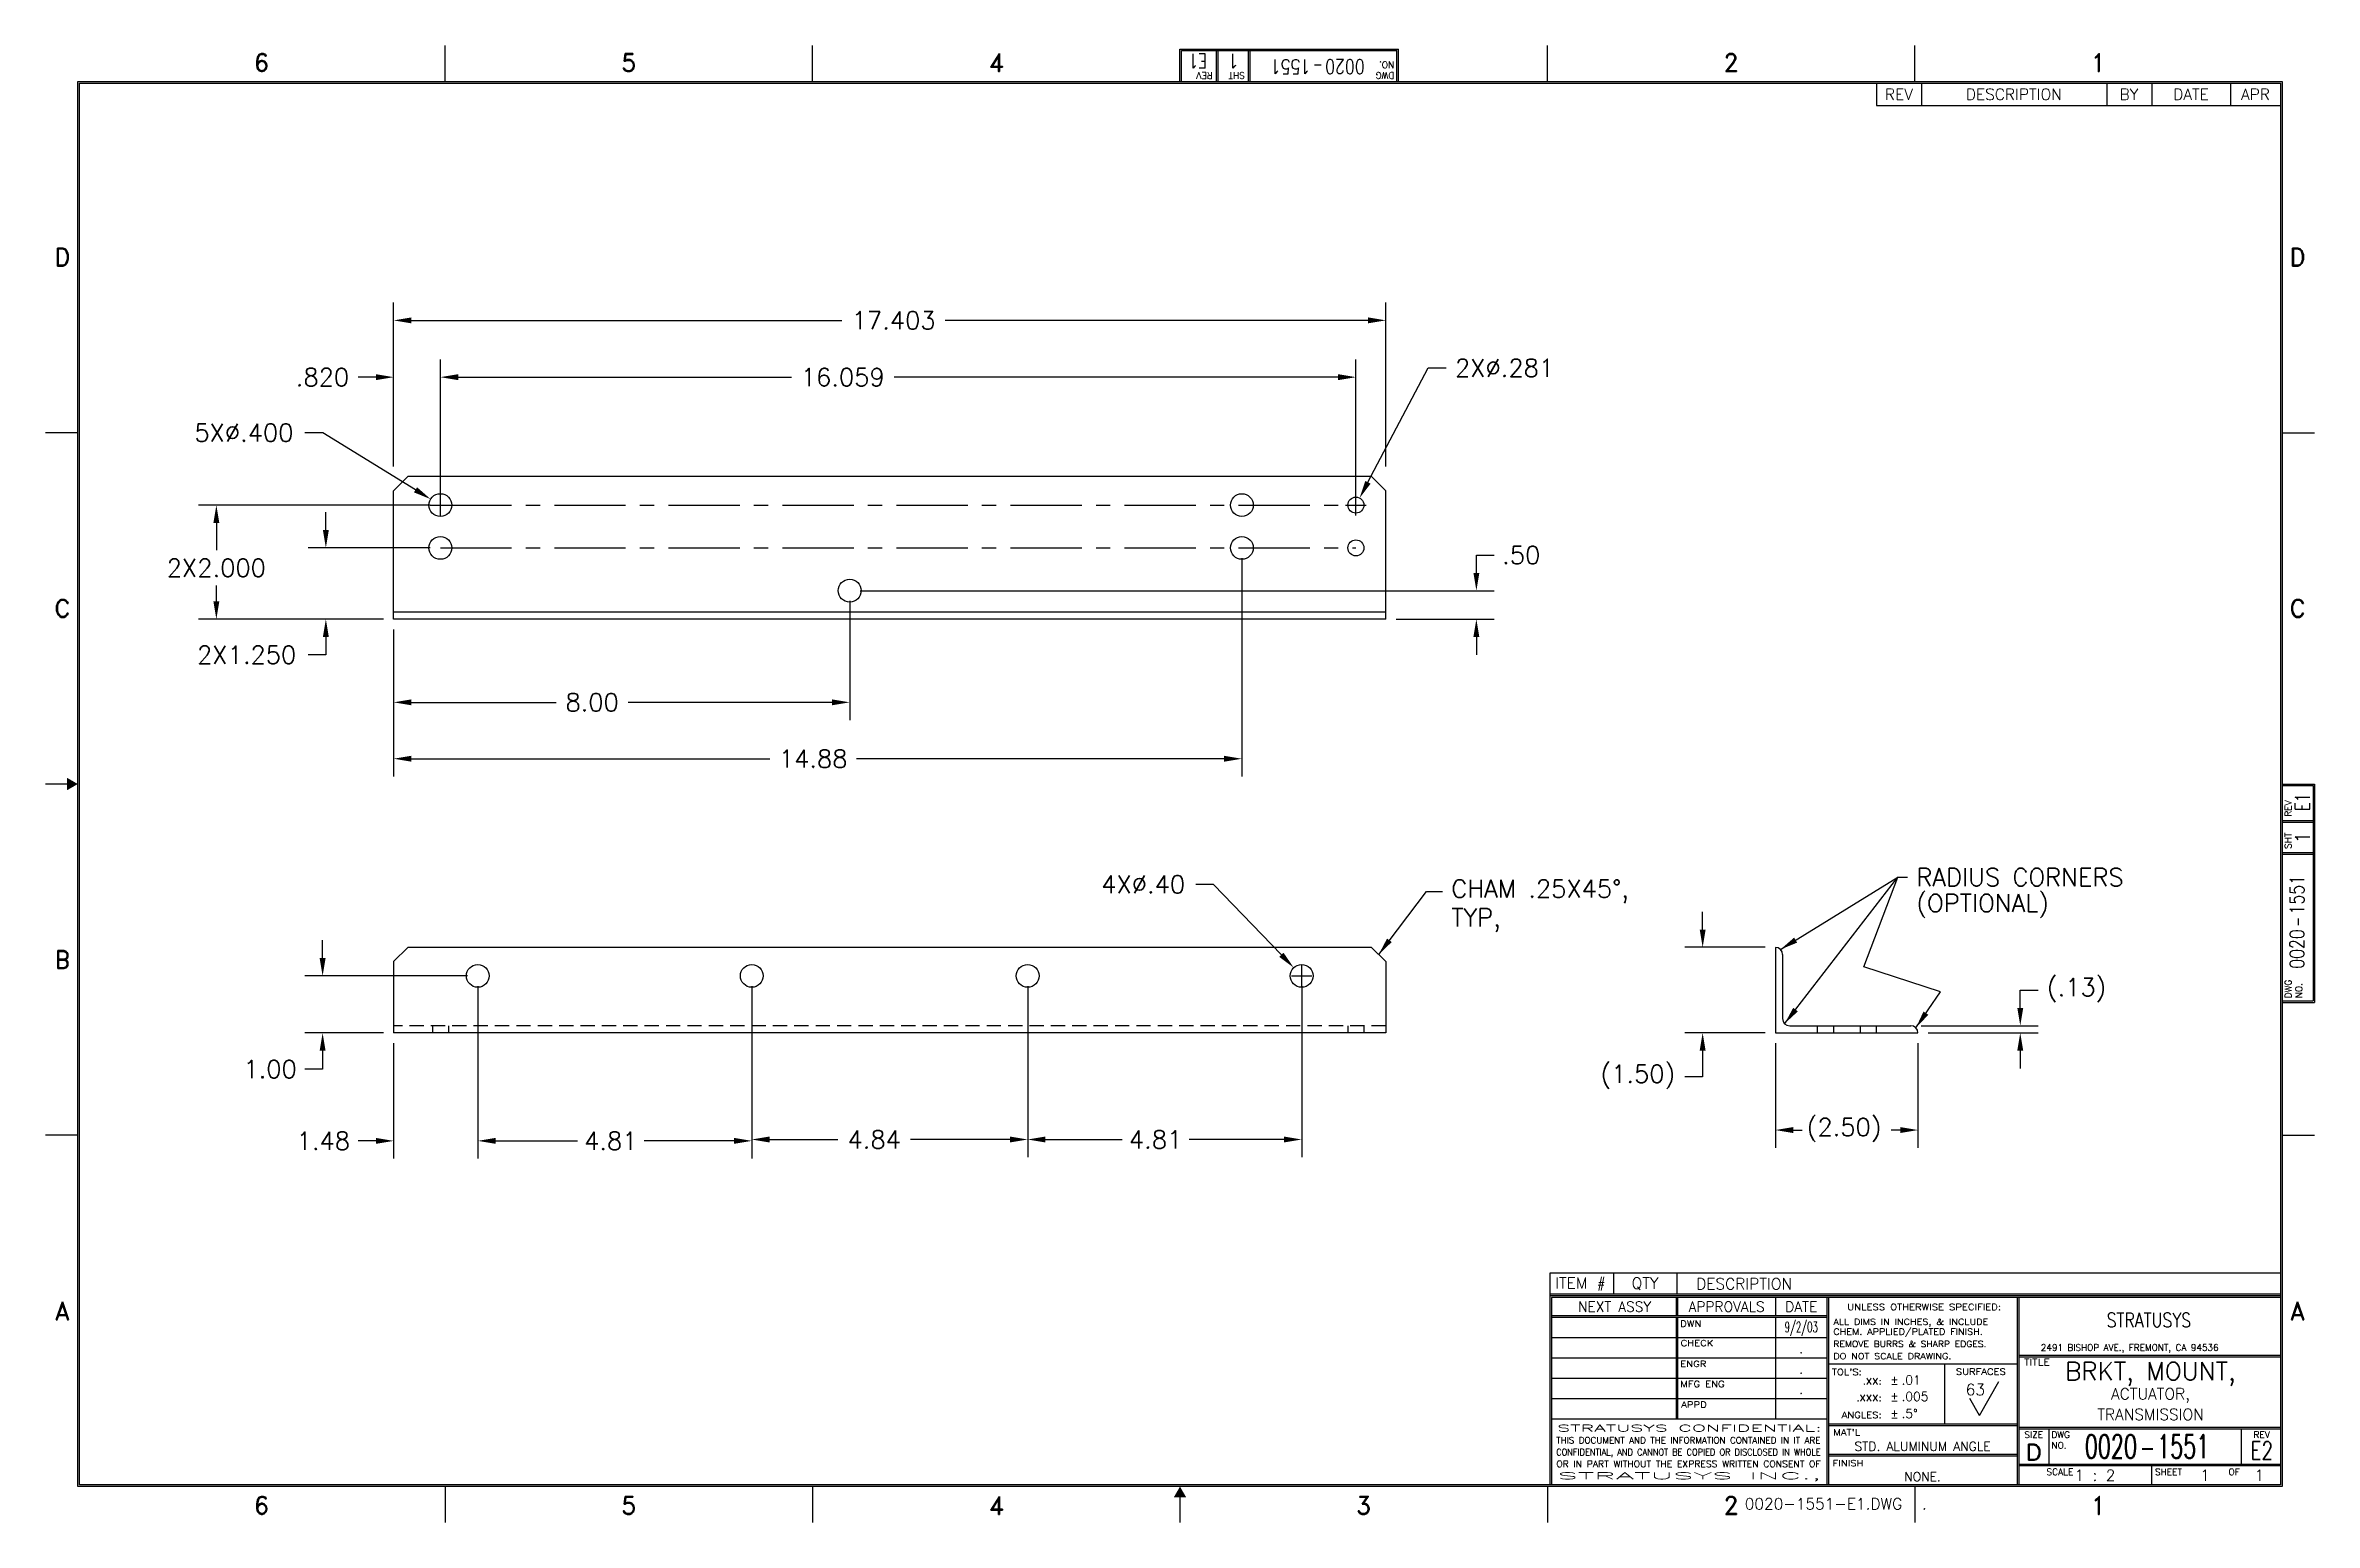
# Model space of a CAD drawing. Extents: x -232.6 to -192.8, y -152.9 to -127.
import ezdxf
from ezdxf.enums import TextEntityAlignment as Align

# ---------------------------------------------------------------- set-up
doc = ezdxf.new("R2010")
doc.units = 0
doc.header["$MEASUREMENT"] = 0
doc.header["$PDMODE"] = 1
doc.linetypes.add('CENTER', pattern=[2, 1.25, -0.25, 0.25, -0.25])
doc.linetypes.add('HIDDEN', pattern=[0.375, 0.25, -0.125])
doc.layers.get('0').update_dxf_attribs({"linetype": 'CONTINUOUS'})
doc.layers.get('DEFPOINTS').update_dxf_attribs({"linetype": 'CONTINUOUS'})
for name, color, linetype in [('BOR', 2, 'CONTINUOUS'), ('DIM', 254, 'CONTINUOUS'), ('XM-PLATE', 3, 'CONTINUOUS')]:
    doc.layers.add(name, color=color, linetype=linetype)
doc.styles.add('ROMAND', font='romand')
doc.styles.add('ROMANT', font='romant', dxfattribs={"width": 1.2})
doc.styles.add('STD', font='ROMANS', dxfattribs={"bigfont": 'MECHDIMS'})
doc.dimstyles.get("Standard").update_dxf_attribs({"dimtxt": 0.18, "dimasz": 0.18, "dimexe": 0.18, "dimexo": 0.0625, "dimgap": 0.09, "dimtad": 0, "dimtih": 1, "dimtoh": 1, "dimdec": 4, "dimzin": 0, "dimtxsty": 'STD', "dimcen": 0.09, "dimazin": 3, "dimtfac": 1, "dimtdec": 4, "dimtofl": 0, "dimtmove": 0, "dimatfit": 3, "dimtolj": 1, "dimtzin": 0})

# ---------------------------------------------------------------- blocks, each defined once
blk = doc.blocks.new('*D1')
at = {"color": 0, "linetype": 'BYBLOCK'}
for p, q in [((-226.511, -134.379), (-226.511, -131.507)), ((-209.108, -134.379), (-209.108, -131.507)), ((-226.199, -131.819), (-218.647, -131.819)), ((-209.42, -131.819), (-216.835, -131.819))]:
    blk.add_line(p, q, dxfattribs=at)
for points in [[(-226.199, -131.767), (-226.199, -131.871), (-226.511, -131.819)], [(-209.42, -131.767), (-209.42, -131.871), (-209.108, -131.819)]]:
    blk.add_solid(points, dxfattribs=at)
at = {"layer": 'DEFPOINTS', "color": 0, "linetype": 'BYBLOCK'}
for p in [(-226.511, -131.819), (-226.511, -134.559, -47.035), (-209.108, -134.559, -47.035)]:
    blk.add_point(p, dxfattribs=at)
at = {"color": 0, "linetype": 'BYBLOCK', "insert": (-217.741, -131.819), "char_height": 0.312, "attachment_point": 5, "style": 'STD'}
blk.add_mtext('\\A1;17.403', dxfattribs=at)
blk = doc.blocks.new('*D2')
at = {"color": 0, "linetype": 'BYBLOCK'}
for p, q in [((-226.511, -134.379), (-226.511, -132.503)), ((-225.691, -134.879), (-225.691, -132.503)), ((-226.823, -132.815), (-227.135, -132.815)), ((-225.379, -132.815), (-225.067, -132.815))]:
    blk.add_line(p, q, dxfattribs=at)
for points in [[(-226.823, -132.763), (-226.823, -132.867), (-226.511, -132.815)], [(-225.379, -132.763), (-225.379, -132.867), (-225.691, -132.815)]]:
    blk.add_solid(points, dxfattribs=at)
at = {"layer": 'DEFPOINTS', "color": 0, "linetype": 'BYBLOCK'}
for p in [(-226.511, -132.815), (-226.511, -134.559, -47.035), (-225.691, -135.059, -47.035)]:
    blk.add_point(p, dxfattribs=at)
at = {"color": 0, "linetype": 'BYBLOCK', "insert": (-227.759, -132.815), "char_height": 0.312, "attachment_point": 5, "style": 'STD'}
blk.add_mtext('\\A1;.820', dxfattribs=at)
blk = doc.blocks.new('*D3')
at = {"color": 0, "linetype": 'BYBLOCK'}
for p, q in [((-225.691, -134.879), (-225.691, -132.503)), ((-209.633, -134.879), (-209.633, -132.503)), ((-225.379, -132.815), (-219.532, -132.815)), ((-209.945, -132.815), (-217.734, -132.815))]:
    blk.add_line(p, q, dxfattribs=at)
for points in [[(-225.379, -132.763), (-225.379, -132.867), (-225.691, -132.815)], [(-209.945, -132.763), (-209.945, -132.867), (-209.633, -132.815)]]:
    blk.add_solid(points, dxfattribs=at)
at = {"layer": 'DEFPOINTS', "color": 0, "linetype": 'BYBLOCK'}
for p in [(-225.691, -132.815), (-225.691, -135.059, -47.035), (-209.633, -135.059, -47.035)]:
    blk.add_point(p, dxfattribs=at)
at = {"color": 0, "linetype": 'BYBLOCK', "insert": (-218.633, -132.815), "char_height": 0.312, "attachment_point": 5, "style": 'STD'}
blk.add_mtext('\\A1;16.059', dxfattribs=at)
blk = doc.blocks.new('*D4')
at = {"color": 0, "linetype": 'BYBLOCK'}
for p, q in [((-227.7, -135.497), (-227.7, -135.185)), ((-225.871, -135.809), (-228.012, -135.809)), ((-226.691, -137.059), (-228.012, -137.059)), ((-227.7, -137.683), (-228.012, -137.683)), ((-227.7, -137.371), (-227.7, -137.683))]:
    blk.add_line(p, q, dxfattribs=at)
for points in [[(-227.752, -135.497), (-227.648, -135.497), (-227.7, -135.809)], [(-227.752, -137.371), (-227.648, -137.371), (-227.7, -137.059)]]:
    blk.add_solid(points, dxfattribs=at)
at = {"layer": 'DEFPOINTS', "color": 0, "linetype": 'BYBLOCK'}
for p in [(-227.7, -135.809), (-225.691, -135.809, -47.035), (-226.511, -137.059, -47.035)]:
    blk.add_point(p, dxfattribs=at)
at = {"color": 0, "linetype": 'BYBLOCK', "insert": (-229.089, -137.683), "char_height": 0.312, "attachment_point": 5, "style": 'STD'}
blk.add_mtext('\\A1;2X1.250', dxfattribs=at)
blk = doc.blocks.new('*D5')
at = {"color": 0, "linetype": 'BYBLOCK'}
for p, q in [((-225.871, -135.059), (-229.933, -135.059)), ((-229.621, -135.371), (-229.621, -135.847)), ((-229.621, -136.747), (-229.621, -136.471)), ((-226.691, -137.059), (-229.933, -137.059))]:
    blk.add_line(p, q, dxfattribs=at)
for points in [[(-229.673, -135.371), (-229.569, -135.371), (-229.621, -135.059)], [(-229.673, -136.747), (-229.569, -136.747), (-229.621, -137.059)]]:
    blk.add_solid(points, dxfattribs=at)
at = {"layer": 'DEFPOINTS', "color": 0, "linetype": 'BYBLOCK'}
for p in [(-225.691, -135.059, -47.035), (-229.621, -137.059), (-226.511, -137.059, -47.035)]:
    blk.add_point(p, dxfattribs=at)
at = {"color": 0, "linetype": 'BYBLOCK', "insert": (-229.621, -136.159), "char_height": 0.312, "attachment_point": 5, "style": 'STD'}
blk.add_mtext('\\A1;2X2.000', dxfattribs=at)
blk = doc.blocks.new('*D6')
at = {"color": 0, "linetype": 'BYBLOCK'}
for p, q in [((-227.756, -133.789), (-228.068, -133.789)), ((-226.128, -134.79), (-227.756, -133.789)), ((-225.691, -135.239), (-225.691, -134.879)), ((-225.871, -135.059), (-225.511, -135.059))]:
    blk.add_line(p, q, dxfattribs=at)
blk.add_solid([(-226.1, -134.746), (-226.155, -134.835), (-225.862, -134.954)], dxfattribs=at)
at = {"layer": 'DEFPOINTS', "color": 0, "linetype": 'BYBLOCK'}
for p in [(-225.862, -134.954, -47.035), (-225.521, -135.163, -47.035)]:
    blk.add_point(p, dxfattribs=at)
at = {"color": 0, "linetype": 'BYBLOCK', "insert": (-229.137, -133.789), "char_height": 0.312, "attachment_point": 5, "style": 'STD'}
blk.add_mtext('\\A1;5X∅.400', dxfattribs=at)
blk = doc.blocks.new('*D7')
at = {"color": 0, "linetype": 'BYBLOCK'}
for p, q in [((-209.422, -134.658), (-208.363, -132.653)), ((-208.363, -132.653), (-208.051, -132.653)), ((-209.633, -135.239), (-209.633, -134.879)), ((-209.813, -135.059), (-209.453, -135.059))]:
    blk.add_line(p, q, dxfattribs=at)
blk.add_solid([(-209.468, -134.634), (-209.376, -134.683), (-209.567, -134.934)], dxfattribs=at)
at = {"layer": 'DEFPOINTS', "color": 0, "linetype": 'BYBLOCK'}
for p in [(-209.699, -135.183, -47.035), (-209.567, -134.934, -47.035)]:
    blk.add_point(p, dxfattribs=at)
at = {"color": 0, "linetype": 'BYBLOCK', "insert": (-207.025, -132.653), "char_height": 0.312, "attachment_point": 5, "style": 'STD'}
blk.add_mtext('\\A1;2X∅.281', dxfattribs=at)
blk = doc.blocks.new('*D11')
at = {"color": 0, "linetype": 'BYBLOCK'}
for p, q in [((-227.757, -139.58), (-227.757, -139.268)), ((-225.216, -139.892), (-228.069, -139.892)), ((-226.691, -140.892), (-228.069, -140.892)), ((-227.757, -141.204), (-227.757, -141.527)), ((-227.757, -141.527), (-228.069, -141.527))]:
    blk.add_line(p, q, dxfattribs=at)
for points in [[(-227.809, -139.58), (-227.705, -139.58), (-227.757, -139.892)], [(-227.809, -141.204), (-227.705, -141.204), (-227.757, -140.892)]]:
    blk.add_solid(points, dxfattribs=at)
at = {"layer": 'DEFPOINTS', "color": 0, "linetype": 'BYBLOCK'}
for p in [(-225.036, -139.892, -47.035), (-227.757, -140.892), (-226.511, -140.892, -47.035)]:
    blk.add_point(p, dxfattribs=at)
at = {"color": 0, "linetype": 'BYBLOCK', "insert": (-228.678, -141.527), "char_height": 0.312, "attachment_point": 5, "style": 'STD'}
blk.add_mtext('\\A1;1.00', dxfattribs=at)
blk = doc.blocks.new('*D12')
at = {"color": 0, "linetype": 'BYBLOCK'}
for p, q in [((-225.036, -140.072), (-225.036, -143.097)), ((-226.511, -141.072), (-226.511, -143.097)), ((-226.823, -142.785), (-227.135, -142.785)), ((-224.724, -142.785), (-224.412, -142.785))]:
    blk.add_line(p, q, dxfattribs=at)
for points in [[(-226.823, -142.733), (-226.823, -142.837), (-226.511, -142.785)], [(-224.724, -142.733), (-224.724, -142.837), (-225.036, -142.785)]]:
    blk.add_solid(points, dxfattribs=at)
at = {"layer": 'DEFPOINTS', "color": 0, "linetype": 'BYBLOCK'}
for p in [(-225.036, -139.892, -47.035), (-226.511, -140.892, -47.035), (-226.511, -142.785)]:
    blk.add_point(p, dxfattribs=at)
at = {"color": 0, "linetype": 'BYBLOCK', "insert": (-227.745, -142.785), "char_height": 0.312, "attachment_point": 5, "style": 'STD'}
blk.add_mtext('\\A1;1.48', dxfattribs=at)
blk = doc.blocks.new('*D13')
at = {"color": 0, "linetype": 'BYBLOCK'}
for p, q in [((-225.036, -140.072), (-225.036, -143.097)), ((-220.23, -140.072), (-220.23, -143.097)), ((-224.724, -142.785), (-223.289, -142.785)), ((-220.542, -142.785), (-222.115, -142.785))]:
    blk.add_line(p, q, dxfattribs=at)
for points in [[(-224.724, -142.733), (-224.724, -142.837), (-225.036, -142.785)], [(-220.542, -142.733), (-220.542, -142.837), (-220.23, -142.785)]]:
    blk.add_solid(points, dxfattribs=at)
at = {"layer": 'DEFPOINTS', "color": 0, "linetype": 'BYBLOCK'}
for p in [(-225.036, -139.892, -47.035), (-220.23, -139.892, -47.035), (-225.036, -142.785)]:
    blk.add_point(p, dxfattribs=at)
at = {"color": 0, "linetype": 'BYBLOCK', "insert": (-222.702, -142.785), "char_height": 0.312, "attachment_point": 5, "style": 'STD'}
blk.add_mtext('\\A1;4.81', dxfattribs=at)
blk = doc.blocks.new('*D14')
at = {"color": 0, "linetype": 'BYBLOCK'}
for p, q in [((-220.23, -140.072), (-220.23, -143.073)), ((-215.39, -140.072), (-215.39, -143.073)), ((-219.918, -142.761), (-218.72, -142.761)), ((-215.702, -142.761), (-217.443, -142.761))]:
    blk.add_line(p, q, dxfattribs=at)
for points in [[(-219.918, -142.709), (-219.918, -142.813), (-220.23, -142.761)], [(-215.702, -142.709), (-215.702, -142.813), (-215.39, -142.761)]]:
    blk.add_solid(points, dxfattribs=at)
at = {"layer": 'DEFPOINTS', "color": 0, "linetype": 'BYBLOCK'}
for p in [(-220.23, -139.892, -47.035), (-215.39, -139.892, -47.035), (-215.39, -142.761)]:
    blk.add_point(p, dxfattribs=at)
at = {"color": 0, "linetype": 'BYBLOCK', "insert": (-218.081, -142.761), "char_height": 0.312, "attachment_point": 5, "style": 'STD'}
blk.add_mtext('\\A1;4.84', dxfattribs=at)
blk = doc.blocks.new('*D15')
at = {"color": 0, "linetype": 'BYBLOCK'}
for p, q in [((-215.39, -140.072), (-215.39, -143.073)), ((-210.584, -140.072), (-210.584, -143.073)), ((-215.078, -142.761), (-213.733, -142.761)), ((-210.896, -142.761), (-212.559, -142.761))]:
    blk.add_line(p, q, dxfattribs=at)
for points in [[(-215.078, -142.709), (-215.078, -142.813), (-215.39, -142.761)], [(-210.896, -142.709), (-210.896, -142.813), (-210.584, -142.761)]]:
    blk.add_solid(points, dxfattribs=at)
at = {"layer": 'DEFPOINTS', "color": 0, "linetype": 'BYBLOCK'}
for p in [(-215.39, -139.892, -47.035), (-210.584, -139.892, -47.035), (-210.584, -142.761)]:
    blk.add_point(p, dxfattribs=at)
at = {"color": 0, "linetype": 'BYBLOCK', "insert": (-213.146, -142.761), "char_height": 0.312, "attachment_point": 5, "style": 'STD'}
blk.add_mtext('\\A1;4.81', dxfattribs=at)
blk = doc.blocks.new('*D16')
at = {"color": 0, "linetype": 'BYBLOCK'}
for p, q in [((-212.131, -138.287), (-212.443, -138.287)), ((-210.939, -139.523), (-212.131, -138.287)), ((-210.764, -139.892), (-210.404, -139.892)), ((-210.584, -140.072), (-210.584, -139.712))]:
    blk.add_line(p, q, dxfattribs=at)
blk.add_solid([(-210.902, -139.487), (-210.977, -139.559), (-210.723, -139.748)], dxfattribs=at)
at = {"layer": 'DEFPOINTS', "color": 0, "linetype": 'BYBLOCK'}
for p in [(-210.723, -139.748, -47.035), (-210.445, -140.036, -47.035)]:
    blk.add_point(p, dxfattribs=at)
at = {"color": 0, "linetype": 'BYBLOCK', "insert": (-213.364, -138.287), "char_height": 0.312, "attachment_point": 5, "style": 'STD'}
blk.add_mtext('\\A1;4X∅.40', dxfattribs=at)
blk = doc.blocks.new('*D17')
at = {"color": 0, "linetype": 'BYBLOCK'}
for p, q in [((-203.551, -142.501), (-203.551, -142.189)), ((-202.454, -142.813), (-203.863, -142.813)), ((-202.454, -144.313), (-203.863, -144.313)), ((-203.551, -144.625), (-203.551, -145.084)), ((-203.551, -145.084), (-203.863, -145.084))]:
    blk.add_line(p, q, dxfattribs=at)
for points in [[(-203.603, -142.501), (-203.499, -142.501), (-203.551, -142.813)], [(-203.603, -144.625), (-203.499, -144.625), (-203.551, -144.313)]]:
    blk.add_solid(points, dxfattribs=at)
at = {"layer": 'DEFPOINTS', "color": 0, "linetype": 'BYBLOCK'}
for p in [(-202.274, -142.813, -47.035), (-203.551, -144.313), (-202.274, -144.313, -47.035)]:
    blk.add_point(p, dxfattribs=at)
at = {"color": 0, "linetype": 'BYBLOCK', "insert": (-204.687, -145.084), "char_height": 0.312, "attachment_point": 5, "style": 'STD'}
blk.add_mtext('\\A1;(1.50)', dxfattribs=at)
blk = doc.blocks.new('*D18')
at = {"color": 0, "linetype": 'BYBLOCK'}
for p, q in [((-202.274, -144.493), (-202.274, -146.329)), ((-199.774, -144.493), (-199.774, -146.329)), ((-201.962, -146.017), (-201.806, -146.017)), ((-200.086, -146.017), (-200.244, -146.017))]:
    blk.add_line(p, q, dxfattribs=at)
for points in [[(-201.962, -145.965), (-201.962, -146.069), (-202.274, -146.017)], [(-200.086, -145.965), (-200.086, -146.069), (-199.774, -146.017)]]:
    blk.add_solid(points, dxfattribs=at)
at = {"layer": 'DEFPOINTS', "color": 0, "linetype": 'BYBLOCK'}
for p in [(-202.274, -144.313, -47.035), (-199.774, -144.313, -47.035), (-199.774, -146.017)]:
    blk.add_point(p, dxfattribs=at)
at = {"color": 0, "linetype": 'BYBLOCK', "insert": (-201.069, -146.017), "char_height": 0.312, "attachment_point": 5, "style": 'STD'}
blk.add_mtext('\\A1;(2.50)', dxfattribs=at)
blk = doc.blocks.new('*D19')
at = {"color": 0, "linetype": 'BYBLOCK'}
for p, q in [((-197.98, -143.876), (-197.98, -143.564)), ((-197.98, -143.564), (-197.668, -143.564)), ((-199.719, -144.188), (-197.668, -144.188)), ((-199.594, -144.313), (-197.668, -144.313)), ((-197.98, -144.625), (-197.98, -144.937))]:
    blk.add_line(p, q, dxfattribs=at)
for points in [[(-198.032, -143.876), (-197.928, -143.876), (-197.98, -144.188)], [(-198.032, -144.625), (-197.928, -144.625), (-197.98, -144.313)]]:
    blk.add_solid(points, dxfattribs=at)
at = {"layer": 'DEFPOINTS', "color": 0, "linetype": 'BYBLOCK'}
for p in [(-199.899, -144.188, -47.035), (-199.774, -144.313, -47.035), (-197.98, -144.313)]:
    blk.add_point(p, dxfattribs=at)
at = {"color": 0, "linetype": 'BYBLOCK', "insert": (-196.992, -143.564), "char_height": 0.312, "attachment_point": 5, "style": 'STD'}
blk.add_mtext('\\A1;(.13)', dxfattribs=at)
blk = doc.blocks.new('BORD-D')
at = {"color": 2}
for p, q in [((-10.2, 8.437), (-10.2, 8.937)), ((-5.1, 8.437), (-5.1, 8.937)), ((0, 8.437), (0, 8.887)), ((0, 8.887), (3.033, 8.887)), ((0.022, 8.865), (3.011, 8.865)), ((0.022, 8.437), (0.022, 8.865)), ((0.507, 8.437), (0.507, 8.865)), ((0.529, 8.437), (0.529, 8.865)), ((0.953, 8.437), (0.953, 8.865)), ((0.975, 8.437), (0.975, 8.865)), ((3.011, 8.437), (3.011, 8.865)), ((3.033, 8.437), (3.033, 8.887)), ((5.1, 8.437), (5.1, 8.937)), ((10.2, 8.437), (10.2, 8.937)), ((-15.3, 8.437), (15.3, 8.437)), ((-15.3, -11.063), (-15.3, 8.437)), ((-15.277, -11.04), (-15.277, 8.415)), ((-15.277, 8.415), (15.277, 8.415)), ((9.668, 8.415), (9.668, 8.103)), ((10.291, 8.415), (10.291, 8.103)), ((12.865, 8.415), (12.865, 8.103)), ((13.489, 8.415), (13.489, 8.103)), ((14.581, 8.415), (14.581, 8.103)), ((15.277, 8.415), (15.277, -11.04)), ((15.3, 8.437), (15.3, -11.063)), ((9.668, 8.103), (15.277, 8.103)), ((-15.3, 3.562), (-15.75, 3.562)), ((15.3, 3.562), (15.75, 3.562)), ((-15.45, -1.313), (-15.75, -1.313)), ((15.3, -1.313), (15.75, -1.313)), ((15.3, -1.335), (15.728, -1.335)), ((15.728, -1.335), (15.728, -4.323)), ((15.75, -1.313), (15.75, -4.346)), ((15.3, -1.819), (15.728, -1.819)), ((15.3, -1.842), (15.728, -1.842)), ((15.3, -2.265), (15.728, -2.265)), ((15.3, -2.288), (15.728, -2.288)), ((15.3, -4.323), (15.728, -4.323)), ((15.3, -4.346), (15.75, -4.346)), ((-15.3, -6.188), (-15.75, -6.188)), ((15.3, -6.188), (15.75, -6.188)), ((15.277, -8.103), (5.136, -8.103)), ((5.136, -8.103), (5.136, -8.393)), ((6.016, -8.103), (6.016, -8.393)), ((6.897, -8.103), (6.897, -8.393)), ((5.136, -8.393), (5.136, -11.04)), ((15.277, -8.393), (5.136, -8.393)), ((15.277, -8.415), (5.136, -8.415)), ((5.158, -8.438), (5.158, -11.04)), ((15.277, -8.438), (5.158, -8.438)), ((6.886, -8.438), (6.886, -8.695)), ((6.908, -8.438), (6.908, -8.695)), ((8.268, -8.438), (8.268, -8.695)), ((8.981, -8.438), (8.981, -11.04)), ((9.003, -8.438), (9.003, -11.04)), ((11.62, -8.438), (11.62, -11.04)), ((11.643, -8.438), (11.643, -11.04)), ((8.981, -8.695), (5.158, -8.695)), ((8.981, -8.718), (5.158, -8.718)), ((6.886, -8.718), (6.886, -10.125)), ((6.908, -8.718), (6.908, -10.125)), ((8.268, -8.718), (8.268, -10.125)), ((8.981, -9), (5.158, -9)), ((8.981, -9.282), (5.158, -9.282)), ((11.62, -9.363), (9.003, -9.363)), ((10.613, -9.363), (10.613, -10.195)), ((11.643, -9.238), (15.277, -9.238)), ((11.643, -9.26), (15.277, -9.26)), ((8.981, -9.564), (5.158, -9.564)), ((11.097, -10.074), (11.367, -9.606)), ((8.981, -9.846), (5.158, -9.846)), ((11.097, -10.074), (10.962, -9.84)), ((8.981, -10.125), (5.158, -10.125)), ((11.62, -10.195), (9.003, -10.195)), ((11.62, -10.218), (9.003, -10.218)), ((11.643, -10.238), (15.277, -10.238)), ((11.643, -10.26), (15.277, -10.26)), ((12.06, -10.26), (12.06, -10.75)), ((14.732, -10.26), (14.732, -10.75)), ((11.62, -10.618), (9.003, -10.618)), ((11.62, -10.64), (9.003, -10.64)), ((11.643, -10.75), (15.277, -10.75)), ((11.643, -10.772), (15.277, -10.772)), ((13.486, -10.772), (13.486, -11.04)), ((15.3, -11.063), (-15.3, -11.063)), ((15.277, -11.04), (-15.277, -11.04)), ((-10.2, -11.063), (-10.2, -11.563)), ((-5.1, -11.063), (-5.1, -11.563)), ((0, -11.213), (0, -11.563)), ((5.1, -11.063), (5.1, -11.563)), ((10.2, -11.063), (10.2, -11.563))]:
    blk.add_line(p, q, dxfattribs=at)
for points in [[(-15.45, -1.226), (-15.45, -1.399), (-15.3, -1.313)], [(-0.087, -11.213), (0.087, -11.213), (0, -11.063)]]:
    blk.add_solid(points, dxfattribs=at)
at = {"layer": 'DEFPOINTS'}
blk.add_point((-14.277, 7.415), dxfattribs=at)
at = {"color": 2, "style": 'ROMAND'}
for s, p in [('6', (-12.75, 8.699)), ('5', (-7.65, 8.699)), ('4', (-2.55, 8.699)), ('2', (7.65, 8.699)), ('1', (12.75, 8.699)), ('D', (-15.514, 6)), ('D', (15.514, 6)), ('C', (-15.514, 1.125)), ('C', (15.514, 1.125)), ('B', (-15.514, -3.75)), ('A', (-15.514, -8.625)), ('A', (15.514, -8.625)), ('6', (-12.75, -11.324)), ('5', (-7.65, -11.324)), ('4', (-2.55, -11.324)), ('3', (2.55, -11.324)), ('2', (7.65, -11.324)), ('1', (12.75, -11.324))]:
    blk.add_text(s, height=0.25, dxfattribs=at).set_placement(p, align=Align.MIDDLE)
at = {"color": 3, "style": 'STD'}
for s, rotation, p in [('REV', 180, (0.341, 8.566)), ('SHT', 180, (0.786, 8.566)), ('REV', 90, (15.428, -1.653)), ('SHT', 90, (15.428, -2.099))]:
    blk.add_text(s, height=0.0916, rotation=rotation, dxfattribs=at).set_placement(p, align=Align.CENTER)
at = {"color": 4, "style": 'STD'}
for rotation, p in [(180, (0.741, 8.72)), (90, (15.582, -2.054))]:
    blk.add_text('1', height=0.2, rotation=rotation, dxfattribs=at).set_placement(p, align=Align.MIDDLE)
at = {"color": 4, "style": 'STD', "width": 0.6}
for rotation, p in [(180, (1.912, 8.651)), (90, (15.514, -3.224))]:
    blk.add_text('-', height=0.2, rotation=rotation, dxfattribs=at).set_placement(p, align=Align.MIDDLE)
at = {"color": 3, "style": 'STD'}
for s, rotation, p in [('DWG', 180, (2.974, 8.565)), ('NO.', 180, (2.974, 8.713)), ('DWG', 90, (15.428, -4.287)), ('NO.', 90, (15.576, -4.287))]:
    blk.add_text(s, height=0.0916, rotation=rotation, dxfattribs=at).set_placement(p)
for s, height, p in [('REV', 0.156, (9.98, 8.259)), ('DESCRIPTION', 0.156, (11.575, 8.259)), ('BY', 0.156, (13.174, 8.259)), ('DATE', 0.156, (14.035, 8.259)), ('APR', 0.156, (14.929, 8.259)), ('#', 0.125, (5.847, -8.248)), ('QTY', 0.156, (6.456, -8.248)), ('DESCRIPTION', 0.156, (7.831, -8.248)), ('NEXT ASSY', 0.14, (6.033, -8.566)), ('APPROVALS', 0.14, (7.588, -8.566)), ('DATE', 0.14, (8.624, -8.566))]:
    blk.add_text(s, height=height, dxfattribs=at).set_placement(p, align=Align.MIDDLE)
for s, height, p in [('ITEM', 0.156, (5.208, -8.315)), ('2491 BISHOP AVE., FREMONT, CA 94536', 0.09, (11.949, -9.178)), ('%%P', 0.125, (9.86, -9.645)), ('%%P', 0.125, (9.86, -9.875)), ('%%P', 0.125, (9.86, -10.112)), ('DWG', 0.0916, (12.096, -10.388)), ('NO.', 0.0916, (12.096, -10.536)), ('SHEET', 0.091, (13.534, -10.905)), ('OF', 0.091, (14.555, -10.905))]:
    blk.add_text(s, height=height, dxfattribs=at).set_placement(p)
for s, height, width, p in [('DWN', 0.085, 1.2, (6.944, -8.845)), ('ALL DIMS IN INCHES, & INCLUDE', 0.08503, 1.15, (9.07, -8.818)), ('CHECK', 0.085, 1.2, (6.95, -9.114)), ('CHEM. APPLIED/PLATED FINISH.', 0.08503, 1.15, (9.07, -8.955)), ('REMOVE BURRS & SHARP EDGES.', 0.08503, 1.1, (9.07, -9.125)), ('ENGR', 0.085, 1.2, (6.945, -9.402)), ("TOL'S:", 0.085, 1.2, (9.049, -9.515)), ('DO NOT SCALE DRAWING.', 0.08503, 1.15, (9.07, -9.295)), ('TITLE', 0.0916, 1.2, (11.717, -9.381)), ('MFG ENG', 0.085, 1.2, (6.944, -9.681)), ('APPD', 0.085, 1.2, (6.958, -9.967))]:
    blk.add_text(s, height=height, dxfattribs=dict(at, width=width)).set_placement(p)
at = {"color": 3, "width": 1.2}
for s, height, style, p in [('UNLESS OTHERWISE SPECIFIED:', 0.08503, 'STD', (10.33, -8.571)), ('D', 0.224, 'ROMAND', (11.851, -10.586))]:
    blk.add_text(s, height=height, dxfattribs=dict(at, style=style)).set_placement(p, align=Align.MIDDLE)
at = {"color": 3}
for s, height, style, width, p in [('STRATUSYS', 0.2, 'ROMANT', 0.8, (13.449, -8.852)), ('SURFACES', 0.085, 'STD', 1.2, (11.117, -9.51))]:
    blk.add_text(s, height=height, dxfattribs=dict(at, style=style, width=width)).set_placement(p, align=Align.CENTER)
at = {"color": 3, "style": 'STD', "width": 1.2}
for s, p in [('.XX:', (9.74, -9.645)), ('ANGLES:', (9.74, -10.112)), ('.XXX:', (9.74, -9.875)), ("MAT'L", (9.441, -10.352)), ('FINISH', (9.488, -10.78))]:
    blk.add_text(s, height=0.085, dxfattribs=at).set_placement(p, align=Align.RIGHT)
at = {"color": 3}
for s, style, width, p, p2 in [('THIS DOCUMENT AND THE INFORMATION CONTAINED IN IT ARE', 'STD', 0.856943, (5.222, -10.465), (8.891, -10.465)), ('STRATUSYS CONFIDENTIAL:', 'ROMAND', 2.038299, (5.238, -10.297), (8.907, -10.297)), ('CONFIDENTIAL, AND CANNOT BE COPIED OR DISCLOSED IN WHOLE', 'STD', 0.801578, (5.223, -10.629), (8.892, -10.629)), ('OR IN PART WITHOUT THE EXPRESS WRITTEN CONSENT OF', 'STD', 0.900195, (5.224, -10.793), (8.893, -10.793)), ('STRATUSYS INC.,', 'ROMAND', 3.218368, (5.238, -10.959), (8.907, -10.959))]:
    blk.add_text(s, height=0.09, dxfattribs=dict(at, style=style, width=width)).set_placement(p, p2, align=Align.FIT)
at = {"color": 3, "style": 'STD'}
for s, height, p in [('SIZE', 0.0916, (11.851, -10.388)), ('REV', 0.0916, (15.016, -10.388)), (':', 0.156, (12.701, -10.984))]:
    blk.add_text(s, height=height, dxfattribs=at).set_placement(p, align=Align.CENTER)
at = {"color": 4, "style": 'STD', "width": 0.6}
blk.add_text('-', height=0.325, dxfattribs=at).set_placement((13.431, -10.517), align=Align.MIDDLE)
at = {"color": 3, "style": 'STD'}
for s, height, p in [('SCALE           ', 0.09157, (13.092, -10.905)), ('1', 0.156, (14.296, -10.984))]:
    blk.add_text(s, height=height, dxfattribs=at).set_placement(p, align=Align.RIGHT)
at = {"color": 4, "style": 'STD', "width": 0.75}
for tag, rotation, p in [('&TB-REV#3', 180, (0.252, 8.72)), ('&TB-REV#2', 90, (15.582, -1.564))]:
    blk.add_attdef(tag, text='', height=0.2, rotation=rotation, dxfattribs=at).set_placement(p, align=Align.MIDDLE)
at = {"color": 4, "style": 'STD', "width": 0.8}
for tag, p, rotation in [('&TB-DET#3', (1.81, 8.742), 180), ('&TB-DET#2', (15.604, -3.123), 90)]:
    blk.add_attdef(tag, p, '', height=0.2, rotation=rotation, dxfattribs=at)
for tag, rotation, p in [('&TB-COM#3', 180, (2.015, 8.742)), ('&TB-COM#2', 90, (15.604, -3.328))]:
    blk.add_attdef(tag, text='', height=0.2, rotation=rotation, dxfattribs=at).set_placement(p, align=Align.RIGHT)
at = {"color": 3, "style": 'STD', "width": 0.6}
blk.add_attdef('&TB-DATD', text='', height=0.145, dxfattribs=at).set_placement((8.624, -8.859), align=Align.MIDDLE)
at = {"color": 3, "style": 'STD', "width": 0.6, "flags": 8}
for tag, p in [('&TB-DATC', (8.624, -9.141)), ('&TB-DATE', (8.624, -9.423)), ('&TB-DATM', (8.624, -9.705)), ('&TB-DATA', (8.624, -9.984))]:
    blk.add_attdef(tag, text='', height=0.145, dxfattribs=at).set_placement(p, align=Align.MIDDLE)
at = {"color": 4, "style": 'STD'}
for tag, height, p in [('TB-TITLE#1', 0.25, (13.472, -9.586)), ('TB-TITLE#2', 0.156, (13.472, -9.854)), ('TB-TITLE#3', 0.156, (13.472, -10.139))]:
    blk.add_attdef(tag, text='', height=height, dxfattribs=at).set_placement(p, align=Align.CENTER)
at = {"color": 3, "style": 'STD'}
for tag, p, height in [('TB-TOL2P', (10.015, -9.645), 0.125), ('TB-TOL3P', (10.015, -9.875), 0.125), ('TB-TOLANG', (10.015, -10.112), 0.125), ('&TB-SCLDEN', (12.851, -10.984), 0.156)]:
    blk.add_attdef(tag, p, '', height=height, dxfattribs=at)
for tag, height, p in [('TB-SF#', 0.156, (11.04, -9.795)), ('TB-MATL', 0.125, (10.308, -10.566)), ('TB-FSH', 0.125, (10.308, -10.988))]:
    blk.add_attdef(tag, text='', height=height, dxfattribs=at).set_placement(p, align=Align.CENTER)
for tag, p, flags in [('&TB-NA#1', (5.232, -10.052), 9), ('&TB-SK#', (10.299, -11.38), 8)]:
    blk.add_attdef(tag, p, '', height=0.156, dxfattribs=dict(at, flags=flags))
at = {"color": 4, "style": 'STD', "width": 0.65}
blk.add_attdef('TB-COM#', text='', height=0.325, dxfattribs=at).set_placement((13.284, -10.669), align=Align.RIGHT)
blk.add_attdef('TB-DET#', (13.564, -10.669), '', height=0.325, dxfattribs=at)
at = {"color": 4, "style": 'STD', "width": 0.75}
blk.add_attdef('TB-REV', text='', height=0.25, dxfattribs=at).set_placement((15.016, -10.563), align=Align.MIDDLE)
at = {"color": 3, "style": 'STD'}
for tag, p in [('&TB-SCLNUM', (12.551, -10.984)), ('TB-SHTCNT', (15.051, -10.984)), ('&TB-FILNAM', (10.026, -11.38))]:
    blk.add_attdef(tag, text='', height=0.156, dxfattribs=at).set_placement(p, align=Align.RIGHT)
at = {"color": 11, "style": 'STD', "flags": 3}
blk.add_attdef('&BORDID', (-15.75, -11.563), '', height=0.2, dxfattribs=at)
blk = doc.blocks.new('*D21')
at = {"color": 0, "linetype": 'BYBLOCK'}
for p, q in [((-211.633, -135.989), (-211.633, -139.818)), ((-226.511, -137.239), (-226.511, -139.818)), ((-226.199, -139.506), (-219.91, -139.506)), ((-211.945, -139.506), (-218.394, -139.506))]:
    blk.add_line(p, q, dxfattribs=at)
for points in [[(-226.199, -139.454), (-226.199, -139.558), (-226.511, -139.506)], [(-211.945, -139.454), (-211.945, -139.558), (-211.633, -139.506)]]:
    blk.add_solid(points, dxfattribs=at)
at = {"layer": 'DEFPOINTS', "color": 0, "linetype": 'BYBLOCK'}
for p in [(-211.633, -135.809, -47.035), (-226.511, -137.059, -47.035), (-226.511, -139.506)]:
    blk.add_point(p, dxfattribs=at)
at = {"color": 0, "linetype": 'BYBLOCK', "insert": (-219.152, -139.506), "char_height": 0.312, "attachment_point": 5, "style": 'STD'}
blk.add_mtext('\\A1;14.88', dxfattribs=at)
blk = doc.blocks.new('*D22')
at = {"color": 0, "linetype": 'BYBLOCK'}
for p, q in [((-218.511, -136.739), (-218.511, -138.829)), ((-226.511, -137.239), (-226.511, -138.829)), ((-226.199, -138.517), (-223.661, -138.517)), ((-218.823, -138.517), (-222.398, -138.517))]:
    blk.add_line(p, q, dxfattribs=at)
for points in [[(-226.199, -138.465), (-226.199, -138.569), (-226.511, -138.517)], [(-218.823, -138.465), (-218.823, -138.569), (-218.511, -138.517)]]:
    blk.add_solid(points, dxfattribs=at)
at = {"layer": 'DEFPOINTS', "color": 0, "linetype": 'BYBLOCK'}
for p in [(-218.511, -136.559, -47.035), (-226.511, -137.059, -47.035), (-226.511, -138.517)]:
    blk.add_point(p, dxfattribs=at)
at = {"color": 0, "linetype": 'BYBLOCK', "insert": (-223.029, -138.517), "char_height": 0.312, "attachment_point": 5, "style": 'STD'}
blk.add_mtext('\\A1;8.00', dxfattribs=at)
blk = doc.blocks.new('*D23')
at = {"color": 0, "linetype": 'BYBLOCK'}
for p, q in [((-207.52, -136.247), (-207.52, -135.935)), ((-207.52, -135.935), (-207.208, -135.935)), ((-218.331, -136.559), (-207.208, -136.559)), ((-208.928, -137.059), (-207.208, -137.059)), ((-207.52, -137.371), (-207.52, -137.683))]:
    blk.add_line(p, q, dxfattribs=at)
for points in [[(-207.572, -136.247), (-207.468, -136.247), (-207.52, -136.559)], [(-207.572, -137.371), (-207.468, -137.371), (-207.52, -137.059)]]:
    blk.add_solid(points, dxfattribs=at)
at = {"layer": 'DEFPOINTS', "color": 0, "linetype": 'BYBLOCK'}
for p in [(-218.511, -136.559, -47.035), (-209.108, -137.059, -47.035), (-207.52, -137.059)]:
    blk.add_point(p, dxfattribs=at)
at = {"color": 0, "linetype": 'BYBLOCK', "insert": (-206.733, -135.935), "char_height": 0.312, "attachment_point": 5, "style": 'STD'}
blk.add_mtext('\\A1;.50', dxfattribs=at)

msp = doc.modelspace()

# ---------------------------------------------------------------- linework, layer by layer
at = {"layer": 'DIM', "linetype": 'CENTER'}
for p, q in [((-225.6915, -135.0586, -47.035), (-209.633, -135.0586, -47.035)), ((-225.6915, -135.8086, -47.035), (-209.633, -135.8086, -47.035))]:
    msp.add_line(p, q, dxfattribs=at)
at = {"layer": 'XM-PLATE'}
for p, q in [((-226.5115, -134.8086, -47.035), (-226.2615, -134.5586, -47.035)), ((-226.5115, -137.0586, -47.035), (-226.5115, -134.8086, -47.035)), ((-209.3584, -134.5586, -47.035), (-226.2615, -134.5586, -47.035)), ((-209.1084, -134.8086, -47.035), (-209.3584, -134.5586, -47.035)), ((-209.1084, -137.0586, -47.035), (-209.1084, -134.8086, -47.035)), ((-209.1084, -136.9336, -47.035), (-226.5115, -136.9336, -47.035)), ((-209.1084, -137.0586, -47.035), (-226.5115, -137.0586, -47.035)), ((-226.5115, -143.0633, -47.035), (-226.2615, -142.8133, -47.035)), ((-209.3584, -142.8133, -47.035), (-226.2615, -142.8133, -47.035)), ((-209.1084, -143.0633, -47.035), (-209.3584, -142.8133, -47.035)), ((-202.2743, -142.8133, -47.035), (-202.2743, -144.3133, -47.035)), ((-226.5115, -143.0633, -47.035), (-226.5115, -144.3133, -47.035)), ((-209.1084, -143.0633, -47.035), (-209.1084, -144.3133, -47.035)), ((-202.1493, -142.9383, -47.035), (-202.1493, -144.0633, -47.035)), ((-209.1084, -144.3133, -47.035), (-226.5115, -144.3133, -47.035)), ((-225.832, -144.1883, -47.035), (-225.832, -144.3133, -47.035)), ((-225.551, -144.1883, -47.035), (-225.551, -144.3133, -47.035)), ((-209.7735, -144.1883, -47.035), (-209.7735, -144.3133, -47.035)), ((-209.4925, -144.1883, -47.035), (-209.4925, -144.3133, -47.035)), ((-202.2743, -144.3133, -47.035), (-199.7743, -144.3133, -47.035)), ((-202.0243, -144.1883, -47.035), (-199.8993, -144.1883, -47.035)), ((-201.5398, -144.1883, -47.035), (-201.5398, -144.3133, -47.035)), ((-201.2588, -144.1883, -47.035), (-201.2588, -144.3133, -47.035)), ((-200.7898, -144.1883, -47.035), (-200.7898, -144.3133, -47.035)), ((-200.5088, -144.1883, -47.035), (-200.5088, -144.3133, -47.035))]:
    msp.add_line(p, q, dxfattribs=at)
at = {"layer": 'XM-PLATE', "linetype": 'HIDDEN'}
msp.add_line((-209.1084, -144.1883, -47.035), (-226.5115, -144.1883, -47.035), dxfattribs=at)
at = {"layer": 'XM-PLATE'}
for centre, radius in [((-225.6915, -135.0586, -47.035), 0.2), ((-211.633, -135.0586, -47.035), 0.2), ((-209.633, -135.0586, -47.035), 0.1405), ((-225.6915, -135.8086, -47.035), 0.2), ((-211.633, -135.8086, -47.035), 0.2), ((-209.633, -135.8086, -47.035), 0.1405), ((-218.5115, -136.5586, -47.035), 0.2), ((-225.0361, -143.3133, -47.035), 0.2), ((-220.2298, -143.3133, -47.035), 0.2), ((-215.3901, -143.3133, -47.035), 0.2), ((-210.5838, -143.3133, -47.035), 0.2)]:
    msp.add_circle(centre, radius, dxfattribs=at)
for centre, start, end in [((-202.2743, -142.9383, -47.035), 0, 90), ((-202.0243, -144.0633, -47.035), 180, 270), ((-199.8993, -144.3133, -47.035), 0, 90)]:
    msp.add_arc(centre, 0.125, start, end, dxfattribs=at)

# ---------------------------------------------------------------- block references
at = {"layer": 'BOR', "xscale": 1.263569902462804, "yscale": 1.263569902462804, "zscale": 1.263569902462804}
msp.add_blockref('BORD-D', (-212.7184, -138.2905), dxfattribs=at).add_auto_attribs({'TB-TITLE#1': 'BRKT, MOUNT,', 'TB-TITLE#2': 'ACTUATOR,', 'TB-TITLE#3': 'TRANSMISSION', 'TB-COM#': '0020', 'TB-DET#': '1551', 'TB-REV': 'E2', 'TB-MATL': 'STD. ALUMINUM ANGLE', 'TB-FSH': 'NONE.', 'TB-TOL2P': '.01', 'TB-TOL3P': '.005', 'TB-TOLANG': '.5%%D', 'TB-SF#': '63', 'TB-SHTCNT': '1', '&TB-FILNAM': '0020-1551-E1.DWG', '&TB-DATD': '9/2/03', '&TB-DATC': '.', '&TB-DATE': '.', '&TB-DATM': '.', '&TB-SCLNUM': '1', '&TB-SCLDEN': '2', '&TB-COM#2': '0020', '&TB-DET#2': '1551', '&TB-REV#2': 'E1', '&TB-COM#3': '0020', '&TB-DET#3': '1551', '&TB-REV#3': 'E1', '&TB-SK#': '.'})

# ---------------------------------------------------------------- texts
at = {"layer": 'DIM', "char_height": 0.312, "attachment_point": 4, "style": 'STD'}
for s, insert in [('\\A1;CHAM .25X45%%d,', (-207.9595, -141.8322, -47.035)), ('RADIUS CORNERS', (-199.8029, -141.5828, -47.035)), ('(OPTIONAL)', (-199.8029, -142.0888, -47.035)), ('TYP,', (-207.9595, -142.337, -47.035))]:
    msp.add_mtext(s, dxfattribs=dict(at, insert=insert))

# ---------------------------------------------------------------- dimensions: what is measured, and where the dimension line sits
at = {"layer": 'DIM'}
for base, p1, p2, override, picture, middle in [((-226.5115, -131.8186), (-209.1084, -134.5586, -47.035), (-226.5115, -134.5586, -47.035), {"dimscale": 2, "dimtxt": 0.156, "dimasz": 0.156, "dimexe": 0.156, "dimexo": 0.09, "dimgap": 0.078, "dimdec": 3, "dimzin": 5, "dimtp": 1e-15, "dimtm": 1e-15, "dimtdec": 2, "dimtzin": 4}, '*D1', (-217.741, -131.8186)), ((-226.5115, -132.815), (-225.6915, -135.0586, -47.035), (-226.5115, -134.5586, -47.035), {"dimscale": 2, "dimtxt": 0.156, "dimasz": 0.156, "dimexe": 0.156, "dimexo": 0.09, "dimgap": 0.078, "dimdec": 3, "dimzin": 5, "dimtp": 1e-15, "dimtm": 1e-15, "dimtdec": 2, "dimtzin": 4}, '*D2', (-227.7595, -132.815)), ((-225.69146, -132.81503), (-209.63299, -135.05863, -47.03496), (-225.69146, -135.05863, -47.03496), {"dimscale": 2, "dimtxt": 0.156, "dimasz": 0.156, "dimexe": 0.156, "dimexo": 0.09, "dimgap": 0.078, "dimdec": 3, "dimzin": 5, "dimtp": 1e-15, "dimtm": 1e-15, "dimtdec": 2, "dimtzin": 4}, '*D3', (-218.6329, -132.81503)), ((-226.5115, -139.506), (-211.633, -135.8086, -47.035), (-226.5115, -137.0586, -47.035), {"dimscale": 2, "dimtxt": 0.156, "dimasz": 0.156, "dimexe": 0.156, "dimexo": 0.09, "dimgap": 0.078, "dimdec": 2, "dimzin": 5, "dimtp": 1e-15, "dimtm": 1e-15, "dimtdec": 2, "dimtzin": 4}, '*D21', (-219.1519, -139.506)), ((-226.5115, -138.5169), (-218.5115, -136.5586, -47.035), (-226.5115, -137.0586, -47.035), {"dimscale": 2, "dimtxt": 0.156, "dimasz": 0.156, "dimexe": 0.156, "dimexo": 0.09, "dimgap": 0.078, "dimdec": 2, "dimzin": 5, "dimtp": 1e-15, "dimtm": 1e-15, "dimtdec": 2, "dimtzin": 4}, '*D22', (-223.0292, -138.5169))]:
    dim = msp.add_linear_dim(base=base, p1=p1, p2=p2, dimstyle='STANDARD', override=override, dxfattribs=at)
    dim.commit()
    dim.dimension.update_dxf_attribs({"geometry": picture, "text_midpoint": middle, "dimtype": 160})
for p1, p2, text, picture, middle in [((-209.6986, -135.1829, -47.035), (-209.5674, -134.9344, -47.035), '2X<>', '*D7', (-207.0255, -132.6527)), ((-225.5211, -135.1634, -47.035), (-225.8618, -134.9539, -47.035), '5X<>', '*D6', (-229.1373, -133.7892))]:
    dim = msp.add_diameter_dim_2p(p1=p1, p2=p2, text=text, dimstyle='STANDARD', override={"dimscale": 2, "dimtxt": 0.156, "dimasz": 0.156, "dimexe": 0.156, "dimexo": 0.09, "dimgap": 0.078, "dimdec": 3, "dimzin": 5, "dimtp": 1e-15, "dimtm": 1e-15, "dimtdec": 2, "dimtzin": 4}, dxfattribs=at)
    dim.commit()
    dim.dimension.update_dxf_attribs({"geometry": picture, "text_midpoint": middle, "dimtype": 163})
for base, p1, p2, text, override, picture, middle in [((-229.6212, -137.0586), (-225.6915, -135.0586, -47.035), (-226.5115, -137.0586, -47.035), '2X<>', {"dimscale": 2, "dimtxt": 0.156, "dimasz": 0.156, "dimexe": 0.156, "dimexo": 0.09, "dimgap": 0.078, "dimdec": 3, "dimzin": 5, "dimtp": 1e-15, "dimtm": 1e-15, "dimtdec": 2, "dimtzin": 4}, '*D5', (-229.6212, -136.159)), ((-227.6998, -135.8086), (-226.5115, -137.0586, -47.035), (-225.6915, -135.8086, -47.035), '2X<>', {"dimscale": 2, "dimtxt": 0.156, "dimasz": 0.156, "dimexe": 0.156, "dimexo": 0.09, "dimgap": 0.078, "dimdec": 3, "dimzin": 5, "dimtp": 1e-15, "dimtm": 1e-15, "dimtdec": 2, "dimtzin": 4}, '*D4', (-229.0889, -137.6826)), ((-203.5506, -144.3133), (-202.2743, -142.8133, -47.035), (-202.2743, -144.3133, -47.035), '(<>)', {"dimscale": 2, "dimtxt": 0.156, "dimasz": 0.156, "dimexe": 0.156, "dimexo": 0.09, "dimgap": 0.078, "dimdec": 2, "dimzin": 5, "dimtp": 1e-15, "dimtm": 1e-15, "dimtdec": 2, "dimtzin": 4}, '*D17', (-204.6872, -145.0843)), ((-197.9804419101, -144.3133488403), (-199.8993013337, -144.1883488403, -47.0349591324), (-199.7743013337, -144.3133488403, -47.0349591324), '(<>)', {"dimscale": 2, "dimtxt": 0.156, "dimasz": 0.156, "dimexe": 0.156, "dimexo": 0.09, "dimgap": 0.078, "dimdec": 2, "dimzin": 5, "dimtp": 1e-15, "dimtm": 1e-15, "dimtdec": 2, "dimtzin": 4}, '*D19', (-196.9924419101, -143.5643488403))]:
    dim = msp.add_linear_dim(base=base, p1=p1, p2=p2, angle=90, text=text, dimstyle='STANDARD', override=override, dxfattribs=at)
    dim.commit()
    dim.dimension.update_dxf_attribs({"geometry": picture, "text_midpoint": middle, "dimtype": 160})
dim = msp.add_linear_dim(base=(-207.5201, -137.0586), p1=(-218.5115, -136.5586, -47.035), p2=(-209.1084, -137.0586, -47.035), angle=90, dimstyle='STANDARD', override={"dimscale": 2, "dimtxt": 0.156, "dimasz": 0.156, "dimexe": 0.156, "dimexo": 0.09, "dimgap": 0.078, "dimdec": 2, "dimzin": 5, "dimtp": 1e-15, "dimtm": 1e-15, "dimtdec": 2, "dimtzin": 4}, dxfattribs=at)
dim.commit()
dim.dimension.update_dxf_attribs({"geometry": '*D23', "text_midpoint": (-206.7327, -135.9346), "dimtype": 160})
dim = msp.add_diameter_dim_2p(p1=(-210.445, -143.4573, -47.035), p2=(-210.7226, -143.1694, -47.035), text='4X<>', dimstyle='STANDARD', override={"dimscale": 2, "dimtxt": 0.156, "dimasz": 0.156, "dimexe": 0.156, "dimexo": 0.09, "dimgap": 0.078, "dimdec": 2, "dimzin": 5, "dimtp": 1e-15, "dimtm": 1e-15, "dimtdec": 2, "dimtzin": 4}, dxfattribs=at)
dim.commit()
dim.dimension.update_dxf_attribs({"geometry": '*D16', "text_midpoint": (-213.3639, -141.7087), "dimtype": 163, "insert": (0, -3.4217)})
dim = msp.add_linear_dim(base=(-227.7565, -144.3133), p1=(-225.0361, -143.3133, -47.035), p2=(-226.5115, -144.3133, -47.035), angle=90, dimstyle='STANDARD', override={"dimscale": 2, "dimtxt": 0.156, "dimasz": 0.156, "dimexe": 0.156, "dimexo": 0.09, "dimgap": 0.078, "dimdec": 2, "dimzin": 5, "dimtp": 1e-15, "dimtm": 1e-15, "dimtdec": 2, "dimtzin": 4}, dxfattribs=at)
dim.commit()
dim.dimension.update_dxf_attribs({"geometry": '*D11', "text_midpoint": (-228.6777, -144.9491), "dimtype": 160, "insert": (0, -3.4217)})
for base, p1, p2, picture, middle in [((-226.5115, -146.2065), (-225.0361, -143.3133, -47.035), (-226.5115, -144.3133, -47.035), '*D12', (-227.7446, -146.2065)), ((-225.0361, -146.2065), (-220.2298, -143.3133, -47.035), (-225.0361, -143.3133, -47.035), '*D13', (-222.7021, -146.2065)), ((-215.3901, -146.1823), (-220.2298, -143.3133, -47.035), (-215.3901, -143.3133, -47.035), '*D14', (-218.0814, -146.1823)), ((-210.5838, -146.1823), (-215.3901, -143.3133, -47.035), (-210.5838, -143.3133, -47.035), '*D15', (-213.1461, -146.1823))]:
    dim = msp.add_linear_dim(base=base, p1=p1, p2=p2, dimstyle='STANDARD', override={"dimscale": 2, "dimtxt": 0.156, "dimasz": 0.156, "dimexe": 0.156, "dimexo": 0.09, "dimgap": 0.078, "dimdec": 2, "dimzin": 5, "dimtp": 1e-15, "dimtm": 1e-15, "dimtdec": 2, "dimtzin": 4}, dxfattribs=at)
    dim.commit()
    dim.dimension.update_dxf_attribs({"geometry": picture, "text_midpoint": middle, "dimtype": 160, "insert": (0, -3.4217)})
dim = msp.add_linear_dim(base=(-199.7743, -146.0171), p1=(-202.2743, -144.3133, -47.035), p2=(-199.7743, -144.3133, -47.035), text='(<>)', dimstyle='STANDARD', override={"dimscale": 2, "dimtxt": 0.156, "dimasz": 0.156, "dimexe": 0.156, "dimexo": 0.09, "dimgap": 0.078, "dimdec": 2, "dimzin": 5, "dimtp": 1e-15, "dimtm": 1e-15, "dimtdec": 2, "dimtzin": 4}, dxfattribs=at)
dim.commit()
dim.dimension.update_dxf_attribs({"geometry": '*D18', "text_midpoint": (-201.069, -146.0171), "dimtype": 160})

# ---------------------------------------------------------------- leaders
for points in [[(-202.1859, -142.85, -47.035), (-200.1267, -141.5828, -47.035)], [(-199.8109, -144.225, -47.035), (-199.381, -143.5953, -47.035), (-200.7233, -143.1574, -47.035), (-200.1267, -141.5828, -47.035)]]:
    msp.add_leader(points, dimstyle='STANDARD', override={"dimscale": 2, "dimtxt": 0.156, "dimasz": 0.156, "dimexe": 0.156, "dimexo": 0.09, "dimgap": 0.078, "dimdec": 2, "dimzin": 5, "dimtp": 1e-15, "dimtm": 1e-15, "dimtdec": 2, "dimtzin": 4}, dxfattribs=at)
at = {"layer": 'DIM', "annotation_type": 0, "has_hookline": 1, "hookline_direction": 0}
for points, text_width in [([(-202.1127, -144.1517, -47.035), (-200.1267, -141.5828, -47.035), (-199.9589, -141.5828, -47.035)], 4.0114), ([(-209.2334, -142.9383, -47.035), (-208.3961, -141.8322, -47.035), (-208.1155, -141.8322, -47.035)], 3.3874)]:
    msp.add_leader(points, dimstyle='STANDARD', override={"dimscale": 2, "dimtxt": 0.156, "dimasz": 0.156, "dimexe": 0.156, "dimexo": 0.09, "dimgap": 0.078, "dimdec": 2, "dimzin": 5, "dimtp": 1e-15, "dimtm": 1e-15, "dimtdec": 2, "dimtzin": 4}, dxfattribs=dict(at, text_width=text_width))

doc.saveas('drawing.dxf')
